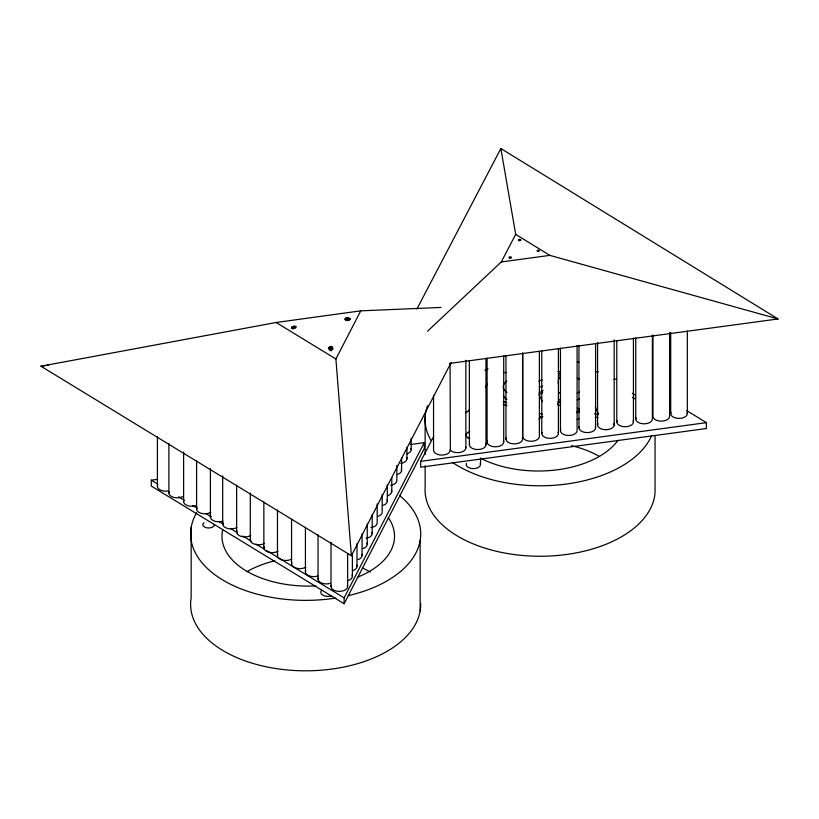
<?xml version="1.0" encoding="UTF-8"?>
<svg xmlns="http://www.w3.org/2000/svg" width="819" height="819" viewBox="0 0 819 819"><rect width="100%" height="100%" fill="white"/><g stroke="black" fill="none" stroke-linecap="round" stroke-linejoin="round"><path stroke-width="1.23" d="M331.992 349.57L332.012 347.021C322.328 347.113 336.394 352.508 332.012 347.021M331.388 350.696L331.47 346.887M330.753 350.655L330.896 346.846M330.108 350.696L330.323 346.887M329.607 349.57L329.781 347.021M329.115 349.764L329.32 347.225M558.189 383.312L559.121 373.403M345.116 319.144C345.567 317.27 349.682 317.383 349.498 319.471C348.116 322.358 342.117 317.608 347.317 320.352M292.096 327.078C303.501 324.539 286.066 331.961 294.512 326.197M360.749 310.851L276.136 322.491L40.95 366.226L351.382 555.722L335.903 358.978L360.749 310.851L440.95 307.442M351.382 555.722L451.095 362.571M157.627 479.31L151.3 480.18L151.3 486.046L344.113 603.757L344.113 597.88L424.262 442.629L410.37 444.533M344.113 603.757L424.262 448.495L424.262 442.629M416.891 309.029L500.859 148.515L778.05 318.96L449.703 363.411M427.61 331.152L501.269 261.957L515.694 234.377L500.859 148.515M686.834 410.636L706.377 422.655L706.377 428.532L420.679 467.199L420.679 461.332L433.64 436.547M485.298 387.141L487.418 384.121M576.965 412.715L579.586 410.104M557.77 403.572L560.667 401.136M538.861 419.011L542.833 416.339M577.252 419.604L579.34 418.376M539.086 392.854L543.048 390.54M539.291 394.553L542.526 392.7M538.83 381.337L542.106 379.729M292.69 328.982L295.352 327.774M293.222 328.532L295.577 327.539M540.468 387.029L542.577 386.148M293.325 328.255L295.679 327.272M293.304 327.969L295.659 327.006M291.973 328.163L295.526 326.74M291.697 327.907L295.27 326.515M292.537 327.242L294.932 326.331M291.666 327.027L294.052 326.136M40.95 366.226L48.546 365.172M501.269 261.957L549.846 255.374L778.05 318.96M420.679 461.332L706.377 422.655M558.046 371.652L560.452 371.898M503.624 372.41L506.029 372.655M557.667 401.863L560.083 402.651M577.415 408.251L579.453 408.906M594.43 413.759L597.921 414.885M557.698 404.811L560.135 405.6M577.18 411.107L579.606 411.896M595.433 417.014L597.87 417.803M503.214 401.545L506.838 402.713M540.161 413.493L542.485 414.25M503.224 404.484L506.869 405.661M539.731 416.287L542.168 417.076M347.921 317.895L350.317 318.786M347.348 317.854L349.693 318.755M346.765 317.895L350.286 319.308M346.232 318.028L349.754 319.523M558.445 392.475L560.595 393.427M345.772 318.233L349.242 319.809M345.413 318.499L348.802 320.147M345.188 318.806L348.587 320.577M345.188 319.471L347.41 320.741M276.136 322.491L335.903 358.978M151.3 480.18L157.842 484.172M178.542 496.805L183.988 500.133M192.7 505.446L197.051 508.108M205.774 513.431L211.22 516.748M218.847 521.406L223.198 524.068M230.825 528.726L237.367 532.708M242.813 536.035L251.525 541.359M255.876 544.021L264.598 549.334M266.779 550.665L344.113 597.88M515.694 234.377L549.846 255.374M506.93 392.618L503.726 389.209A15.581 8.999 0 0 1 506.838 381.101M450.081 363.554L450.358 450.266A8.313 4.801 0 0 0 460.739 452.293A8.313 4.801 0 0 0 465.591 446.621M595.249 407.227L598.535 414.107M539.076 394.697L542.362 401.576M450.081 449.866L450.174 450.286A8.313 4.801 0 0 1 441.861 455.088A8.313 4.801 0 0 1 433.548 450.286L433.548 395.71M332.473 347.225L332.494 349.764M687.336 331.091L687.336 413.605M670.7 332.36L670.7 413.605M669.604 332.565L669.604 416.349A8.313 4.801 0 0 1 661.291 421.14A8.313 4.801 0 0 1 652.978 416.349L652.978 335.104M655.057 435.821L655.057 492.434A115.049 66.421 0 0 1 535.585 556.203A115.049 66.421 0 0 1 425.143 487.223L425.143 465.837M652.385 335.227L652.385 419.011A8.313 4.801 0 0 1 642.987 423.771A8.313 4.801 0 0 1 636.046 417.762M635.759 337.766L635.759 419.011M633.435 338.165L633.435 421.939M616.799 340.694L616.799 421.939M614.189 339.865L614.189 424.918M597.563 342.403L597.563 424.918M595.597 344.011L595.597 427.794M578.972 345.28L578.972 427.794M577.078 345.608L577.078 430.661A8.313 4.801 0 0 1 567.669 435.421A8.313 4.801 0 0 1 560.728 429.412M560.442 348.147L560.442 430.661M558.404 348.495L558.404 433.548M541.779 351.034L541.779 433.548M539.383 351.443L539.383 436.486A8.313 4.801 0 0 1 531.07 441.287A8.313 4.801 0 0 1 522.757 436.486L522.757 353.982M522.594 352.764L522.594 439.086M505.968 355.303L505.968 439.086M503.716 355.692L503.716 442.004M487.09 358.231L487.09 442.004M485.984 358.435L485.984 444.748M480.538 458.302L480.538 464.486M469.359 360.974L469.359 444.748M465.878 360.268L465.878 447.86M425.143 416.779L425.143 454.514M420.147 540.468L420.147 610.923M411.179 438.257L411.179 449.682M406.971 447.317L406.971 458.742M401.586 457.667L401.586 470.352M396.836 465.356L396.836 480.589A8.313 4.801 0 0 1 390.673 485.227M391.779 477.528L391.779 491.492M387.285 484.684L387.285 501.187M382.186 494.4L382.186 512.172A8.313 4.801 0 0 1 378.03 516.328M377.18 503.9L377.18 522.942A8.313 4.801 0 0 1 371.017 527.579M372.215 514.598L372.215 533.64M367.24 524.058L367.24 544.369M362.08 533.906L362.08 555.487M357.002 543.581L357.002 566.431M352.385 553.521L352.385 576.371M347.635 553.593L347.635 586.599M331.009 542.168L331.009 586.599M318.038 534.684L318.038 579.105M305.426 527.405L305.426 571.836M291.554 519.389L291.554 563.82M277.467 509.991L277.467 555.691M263.851 502.129L263.851 547.829M250.297 493.038L250.297 539.997M236.63 485.145L236.63 532.115M222.707 475.829L222.707 524.068M210.411 468.744L210.411 516.973M196.591 460.759L196.591 508.998M191.165 527.405L191.165 597.86A115.049 66.421 0 0 0 300.778 670.751A115.049 66.421 0 0 0 420.69 603.49M183.62 451.996L183.62 501.504M168.888 443.499L168.888 493.007M157.402 436.865L157.402 486.373M331.562 595.843A7.187 4.156 0 0 1 322.881 595.178A7.187 4.156 0 0 1 321.744 590.171M214.353 524.959A5.805 3.358 0 0 1 206.552 527.784A5.805 3.358 0 0 1 203.839 522.696M579.402 398.843A15.581 8.999 0 0 1 577.313 399.856M560.595 400.276A15.581 8.999 0 0 1 558.363 399.375M579.402 391.994A15.581 8.999 0 0 1 577.313 393.007M558.363 378.747A15.581 8.999 0 0 1 560.595 377.846M577.313 378.265A15.581 8.999 0 0 1 579.402 379.279M506.838 399.518A15.581 8.999 0 0 1 503.726 396.058M687.049 412.356A8.313 4.801 0 0 1 679.012 418.407A8.313 4.801 0 0 1 670.986 412.356M578.757 362.51A8.313 4.801 0 0 1 577.436 361.517M635.401 394.983A8.313 4.801 0 0 1 632.36 393.222M560.575 348.618A8.313 4.801 0 0 1 558.425 348.781M598.3 371.806A8.313 4.801 0 0 1 596.15 371.642M616.021 378.982A8.313 4.801 0 0 1 614.015 379.463M469.297 409.725A8.313 4.801 0 0 1 465.427 412.633M488.022 368.734A8.313 4.801 0 0 1 484.981 370.485M613.902 423.679A8.313 4.801 0 0 1 605.876 429.719A8.313 4.801 0 0 1 597.839 423.679M633.148 420.7A8.313 4.801 0 0 1 625.122 426.74A8.313 4.801 0 0 1 617.086 420.7M558.128 432.299A8.313 4.801 0 0 1 550.092 438.349A8.313 4.801 0 0 1 542.065 432.299M522.317 437.848A8.313 4.801 0 0 1 514.281 443.888A8.313 4.801 0 0 1 506.255 437.848M485.708 443.509A8.313 4.801 0 0 1 477.672 449.549A8.313 4.801 0 0 1 469.645 443.509M503.429 440.765A8.313 4.801 0 0 1 495.403 446.805A8.313 4.801 0 0 1 487.366 440.765M595.311 426.556A8.313 4.801 0 0 1 587.284 432.596A8.313 4.801 0 0 1 579.248 426.556M386.998 499.938A8.313 4.801 0 0 1 383.128 505.343M347.358 585.36A8.313 4.801 0 0 1 339.322 591.4A8.313 4.801 0 0 1 331.296 585.36M406.695 457.504A8.313 4.801 0 0 1 400.819 463.38M366.953 543.13A8.313 4.801 0 0 1 363.083 548.525M401.3 469.113A8.313 4.801 0 0 1 397.43 474.518M391.492 490.253A8.313 4.801 0 0 1 387.622 495.649M352.098 575.122A8.313 4.801 0 0 1 348.229 580.528M410.903 448.443A8.313 4.801 0 0 1 407.023 453.839M371.939 532.391A8.313 4.801 0 0 1 366.052 538.278M361.793 554.238A8.313 4.801 0 0 1 357.923 559.643M356.715 565.182A8.313 4.801 0 0 1 352.846 570.587M167.864 491.001A8.313 4.801 0 0 1 157.678 485.124M291.656 559.08A8.313 4.801 0 0 1 281.623 559.848A8.313 4.801 0 0 1 277.743 554.443M305.743 567.219A8.313 4.801 0 0 1 295.71 567.976A8.313 4.801 0 0 1 291.84 562.581M250.819 535.503A8.313 4.801 0 0 1 240.786 536.271A8.313 4.801 0 0 1 236.916 530.866M183.087 496.396A8.313 4.801 0 0 1 173.044 497.164A8.313 4.801 0 0 1 169.175 491.758M222.881 521.13A8.313 4.801 0 0 1 213.667 520.782A8.313 4.801 0 0 1 210.698 515.735M196.089 505.661A8.313 4.801 0 0 1 186.865 505.313A8.313 4.801 0 0 1 183.896 500.266M264.486 543.396A8.313 4.801 0 0 1 254.453 544.154A8.313 4.801 0 0 1 250.583 538.759M330.507 583.271A8.313 4.801 0 0 1 321.283 582.913A8.313 4.801 0 0 1 318.315 577.866M236.896 527.467A8.313 4.801 0 0 1 226.863 528.224A8.313 4.801 0 0 1 222.983 522.829M210.78 512.387A8.313 4.801 0 0 1 200.747 513.155A8.313 4.801 0 0 1 196.877 507.749M278.05 551.228A8.313 4.801 0 0 1 268.008 551.986A8.313 4.801 0 0 1 264.138 546.59M317.895 575.992A8.313 4.801 0 0 1 308.681 575.644A8.313 4.801 0 0 1 305.712 570.587M633.548 398.792A6.398 3.696 0 0 1 634.879 398.198M468.263 438.063A7.187 4.156 0 0 1 469.748 437.407M480.292 463.411A7.187 4.156 0 0 1 473.341 468.632A7.187 4.156 0 0 1 466.4 463.411M469.748 438.728A7.187 4.156 0 0 1 469.748 431.531M634.879 398.73A6.398 3.696 0 0 1 632.534 397.379M246.775 571.775A86.282 49.816 0 0 1 274.785 560.82M362.295 567.895A86.282 49.816 0 0 1 370.157 572.031M388.165 517.495A86.282 49.816 0 0 1 358.251 576.883M315.888 585.902A86.282 49.816 0 0 1 222.707 529.78M399.948 495.874A115.049 66.421 0 0 1 348.31 595.628M335.851 598.034A115.049 66.421 0 0 1 221.898 579.473A115.049 66.421 0 0 1 196.662 512.684M571.478 445.659A86.282 49.816 0 0 1 599.406 456.47M617.987 440.335A86.282 49.816 0 0 1 480.518 458.179M651.699 435.503A115.049 66.421 0 0 1 566.195 484.07A115.049 66.421 0 0 1 452.313 462.315M430.917 440.315A115.049 66.421 0 0 1 427.528 405.681M519.021 240.643A1.218 0.706 0 0 0 520.853 240.028A1.218 0.706 0 0 0 519.021 239.414A1.218 0.706 0 0 0 519.021 240.643M537.459 251.208A1.085 0.624 0 0 0 539.281 250.931A1.085 0.624 0 0 0 537.95 250.164A1.085 0.624 0 0 0 537.459 251.208M509.613 258.108A1.218 0.706 0 0 0 511.445 257.504A1.218 0.706 0 0 0 509.613 256.89A1.218 0.706 0 0 0 509.613 258.108"/></g></svg>
